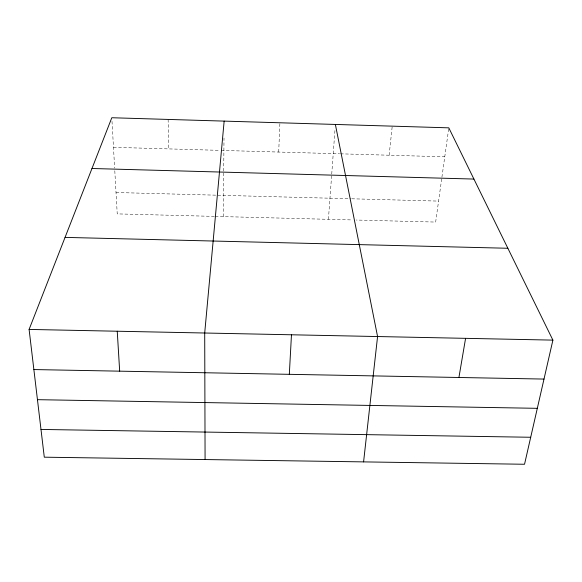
<?xml version="1.0" encoding="UTF-8"?>
<svg xmlns="http://www.w3.org/2000/svg" width="582" height="582" viewBox="0 0 582 582"><rect width="100%" height="100%" fill="white"/><g stroke="black" fill="none" stroke-linecap="round" stroke-linejoin="round"><path stroke-width="0.44" stroke-dasharray="2.91 2.18" d="M223.328 216.62L223.706 172.89M223.721 171.101L224.005 138.021M278.698 152.055L279.906 122.78M328.415 219.319L331.602 175.873M331.733 174.098L335.05 128.862M389.14 155.219L392.232 126.149M441.673 178.921L435.656 222.069L356.184 220.032M441.92 177.154L448.686 128.724M116.029 192.511L350.83 198.76M351.739 198.789L438.581 201.103M214.358 216.388L117.229 213.892L114.749 169.879M215.253 216.409L352.597 219.938M113.475 147.319L220.287 150.374M221.189 150.403L339.546 153.794M340.448 153.823L444.764 156.813M112.013 121.325L114.647 168.074M168.125 119.426L168.824 148.905"/><path stroke-width="0.87" d="M289.319 374.328L291.473 334.781M224.15 121.107L204.704 333.013L205.082 459.547M363.583 461.89L377.572 336.542L335.37 124.446M458.922 377.485L465.585 338.338M552.9 340.121L524.535 464.261L44.29 457.183L29.1 329.427L111.809 117.739L448.802 127.844L552.9 340.121L29.1 329.427M40.987 429.443L530.704 437.264M33.872 369.563L544.003 379.071M37.452 399.674L537.317 408.324M65.06 237.391L507.86 248.267M91.978 168.496L473.923 179.067M117.244 331.223L119.674 371.163"/></g></svg>
